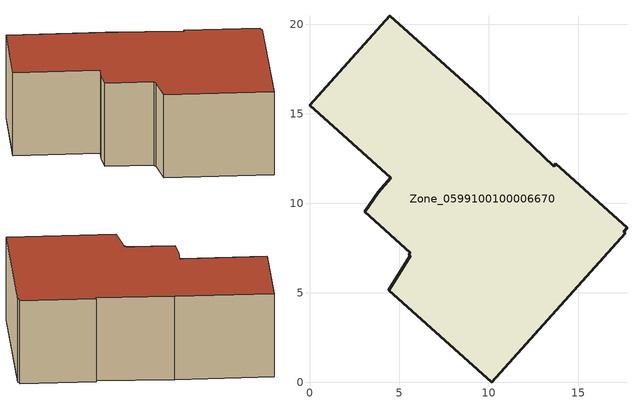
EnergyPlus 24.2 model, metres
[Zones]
Zone_0599100100006670
 floor ground (C_G): 5.62,7.24 3.07,9.54 3.83,10.63 4.54,11.42 0,15.49 4.49,20.5 9.65,15.88 13.66,12.09 13.75,12.21 17.73,8.64 17.54,8.42 17.63,8.34 10.17,0 4.43,5.14 5.64,7.08 5.55,7.16 z7.27
 wall outside (C_F): 0,15.49 4.54,11.42 3.83,10.63 3.07,9.54 5.62,7.24 5.55,7.16 5.64,7.08 4.43,5.14 10.17,0 17.63,8.34 17.54,8.42 17.73,8.64 13.75,12.21 13.66,12.09 9.65,15.88 4.49,20.5 0,15.49 z7.27:13.56
 roof outside (C_R): 17.63,8.34 17.54,8.42 17.73,8.64 13.75,12.21 13.66,12.09 9.65,15.88 4.49,20.5 0,15.49 4.54,11.42 3.83,10.63 3.07,9.54 5.62,7.24 5.55,7.16 5.64,7.08 4.43,5.14 10.17,0 z13.56
[BUILDING]
Pand.0599100100006670: North Axis=0; Terrain=City; Loads Convergence Tolerance Value=0.04; Temperature Convergence Tolerance Value=0.4; Solar Distribution=FullExterior; Maximum Number of Warmup Days=25; Minimum Number of Warmup Days=1
[Site:Location]
Rotterdam.The.Hague.AP_ZH_NLD Design_Conditions: Latitude=51.96; Longitude=4.45; Time Zone=1; Elevation=-4.5
[SITE:GROUNDTEMPERATURE:BUILDINGSURFACE]
18, 18, 18, 18, 18, 18, 18, 18, 18, 18, 18, 18
[MATERIAL] Thermal Absorptance=0.9; Solar Absorptance=0.7; Visible Absorptance=0.7
Name | Roughness | Thickness | Conductivity | Density | Specific Heat
G.D.2006-2014 | MediumSmooth | 0.15 | 0.06 | 540 | 1210
F.D.2006-2014 | Rough | 0.3 | 0.12 | 1920 | 840
R.D.2006-2014 | MediumRough | 0.2 | 0.08 | 1500 | 1000
[CONSTRUCTION]
C_G: G.D.2006-2014
C_F: F.D.2006-2014
C_R: R.D.2006-2014
[ZONE]
Zone_0599100100006670: Type=1; Multiplier=1; Ceiling Height=Autocalculate; Volume=Autocalculate; Floor Area=autocalculate; Part of Total Floor Area=Yes
[ZONEINFILTRATION:DESIGNFLOWRATE]
Infil_Zone_0599100100006670: Zone or ZoneList or Space or SpaceList=Zone_0599100100006670; Schedule=AlwaysOn; Design Flow Rate Calculation Method=Flow/Area; Flow Rate per Floor Area=0.0021; Constant Term Coefficient=1; Temperature Term Coefficient=0; Velocity Term Coefficient=0; Velocity Squared Term Coefficient=0
[HVACTEMPLATE:ZONE:IDEALLOADSAIRSYSTEM]
Zone_0599100100006670: Maximum Heating Supply Air Temperature=50; Minimum Cooling Supply Air Temperature=13; Maximum Heating Supply Air Humidity Ratio=0.0156; Minimum Cooling Supply Air Humidity Ratio=0.0077; Heating Limit=NoLimit; Cooling Limit=NoLimit; Dehumidification Control Type=ConstantSensibleHeatRatio; Cooling Sensible Heat Ratio=0.7; Dehumidification Setpoint=60; Humidification Control Type=None; Humidification Setpoint=30; Outdoor Air Method=None; Outdoor Air Flow Rate per Person=0.00944; Outdoor Air Flow Rate per Zone Floor Area=0; Outdoor Air Flow Rate per Zone=0; Demand Controlled Ventilation Type=None; Outdoor Air Economizer Type=NoEconomizer; Heat Recovery Type=None; Sensible Heat Recovery Effectiveness=0.7; Latent Heat Recovery Effectiveness=0.65
[ZONECONTROL:THERMOSTAT]
ThermostatControl_Zone_0599100100006670: Zone or ZoneList=Zone_0599100100006670; Control Type Schedule=DualSetpointControlType; Control 1=Thermostat_Zone_0599100100006670; Temperature Difference Between Cutout And Setpoint=0
[THERMOSTATSETPOINT:DUALSETPOINT]
Thermostat_Zone_0599100100006670: Heating Setpoint Temperature Schedule=HeatingSetpoint_Zone_0599100100006670; Cooling Setpoint Temperature Schedule=CoolingSetpoint_Zone_0599100100006670
[SCHEDULE:COMPACT]
HeatingSetpoint_Zone_0599100100006670: Through: 12/31, For: AllDays, Until: 24:00, 21
CoolingSetpoint_Zone_0599100100006670: Through: 12/31, For: AllDays, Until: 24:00, 24
DualSetpointControlType: Through: 12/31, For: AllDays, Until: 24:00, 4
AlwaysOn: Through: 12/31, For: AllDays, Until: 24:00, 1
